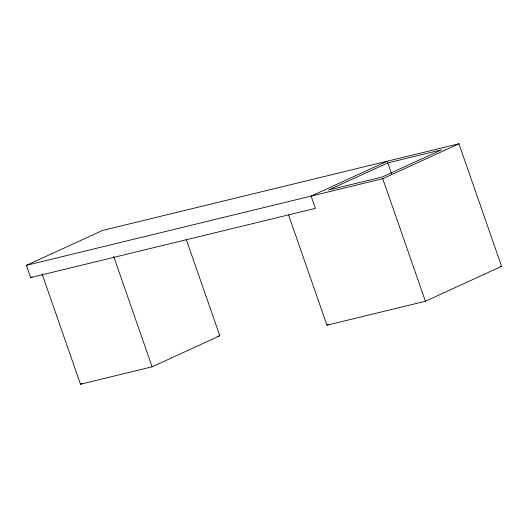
<?xml version="1.0" encoding="UTF-8"?>
<svg xmlns="http://www.w3.org/2000/svg" width="528" height="528" viewBox="0 0 528 528"><rect width="100%" height="100%" fill="white"/><g stroke="black" fill="none" stroke-linecap="round" stroke-linejoin="round"><path stroke-width="0.79" d="M387.288 161.192L311.117 196.099L315.388 208.355L30.67 277.589L26.4 265.333L102.571 230.432L458.918 143.774L501.6 266.343L425.429 301.25L326.944 325.195L288.526 214.889M30.67 277.589L32.162 276.91M387.776 162.895L328.535 190.04L382.259 176.979L441.5 149.833L387.776 162.895L391.512 173.62M26.4 265.333L382.747 178.682L458.918 143.774M42.062 273.913L80.48 384.226L81.965 383.539M80.48 384.226L152.104 366.808L219.813 335.782L186.265 239.455M326.944 325.195L328.436 324.515M499.996 266.732L501.6 266.343M217.424 336.362L219.813 335.782M382.747 178.682L425.429 301.25M113.692 256.496L152.104 366.808"/></g></svg>
